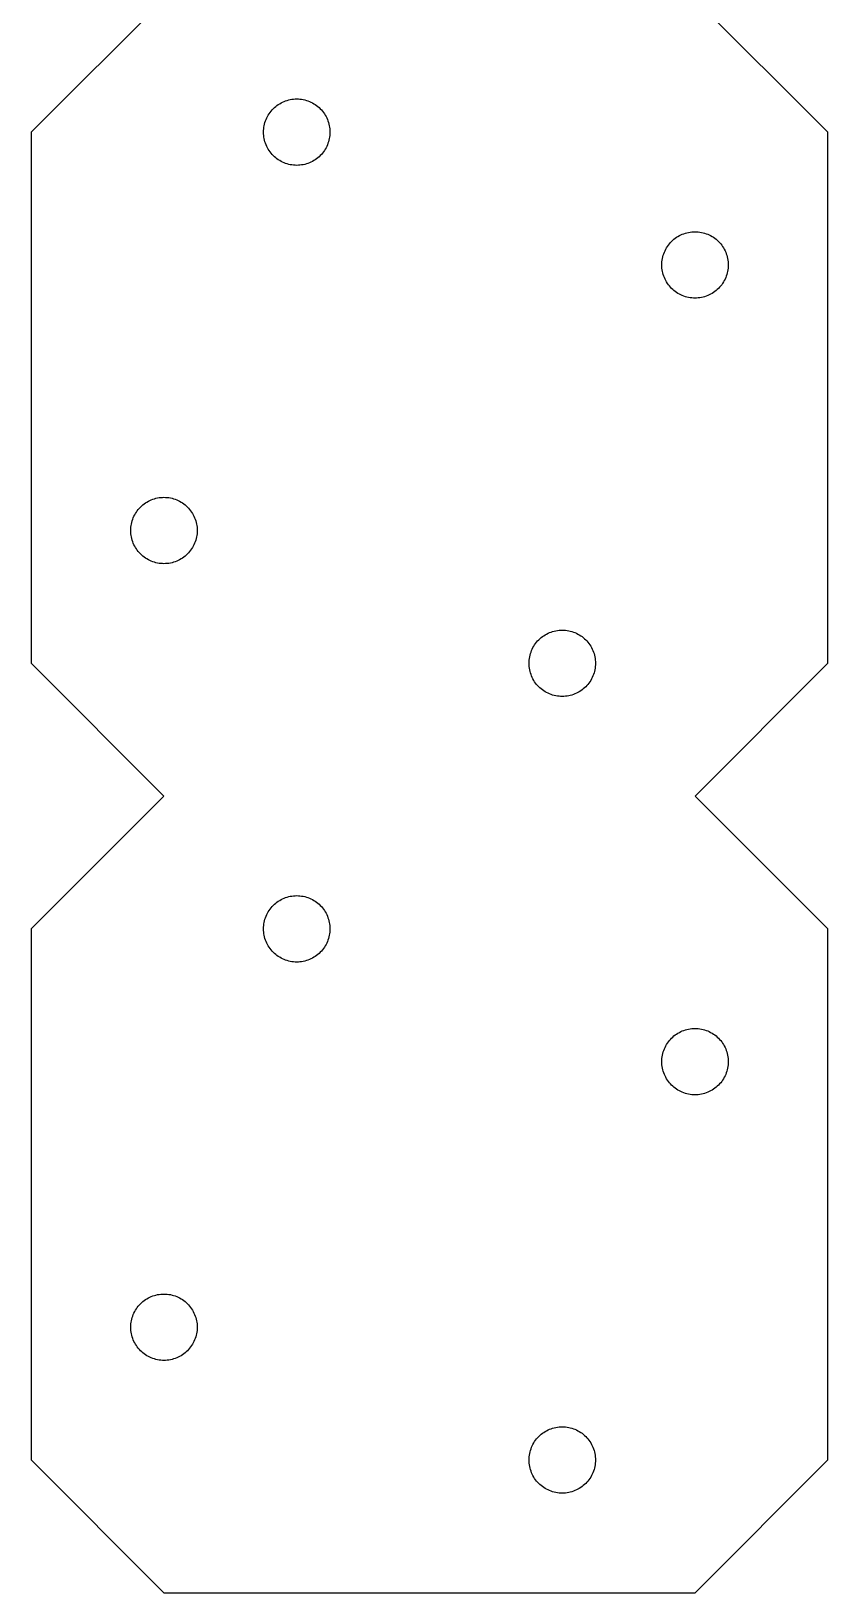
# Model space of a CAD drawing. Header units: metres. Extents: x -12 to 12, y -12 to 84.
# Drawn here: x -12 to 12, y -12 to 35.04 of the extents above; entities that cross this region are included whole.
import ezdxf

# ---------------------------------------------------------------- set-up
doc = ezdxf.new("R2010")
doc.units = ezdxf.units.M

msp = doc.modelspace()

# ---------------------------------------------------------------- linework, layer by layer
for p, q in [((-8, 36), (-12, 32)), ((12, 32), (8, 36)), ((-4.38268, 32.9239), (-4.33688, 32.9415)), ((-4.33688, 32.9415), (-4.29028, 32.9569)), ((-4.29028, 32.9569), (-4.24297, 32.97)), ((-4.24297, 32.97), (-4.19508, 32.9808)), ((-4.19508, 32.9808), (-4.14673, 32.9892)), ((-4.14673, 32.9892), (-4.09801, 32.9952)), ((-4.09801, 32.9952), (-4.04906, 32.9988)), ((-4.04906, 32.9988), (-4, 33)), ((-4, 33), (-3.95093, 32.9988)), ((-3.95093, 32.9988), (-3.90198, 32.9952)), ((-3.90198, 32.9952), (-3.85326, 32.9892)), ((-3.85326, 32.9892), (-3.8049, 32.9808)), ((-3.8049, 32.9808), (-3.75702, 32.97)), ((-3.75702, 32.97), (-3.7097, 32.9569)), ((-3.7097, 32.9569), (-3.6631, 32.9415)), ((-3.6631, 32.9415), (-3.61731, 32.9239)), ((-4.90398, 32.4276), (-4.88191, 32.4714)), ((-4.88191, 32.4714), (-4.85773, 32.5141)), ((-4.85773, 32.5141), (-4.83147, 32.5556)), ((-4.83147, 32.5556), (-4.80321, 32.5957)), ((-4.80321, 32.5957), (-4.77301, 32.6344)), ((-4.77301, 32.6344), (-4.74094, 32.6716)), ((-4.74094, 32.6716), (-4.70709, 32.7071)), ((-4.70709, 32.7071), (-4.67155, 32.741)), ((-4.67155, 32.741), (-4.63438, 32.773)), ((-4.63438, 32.773), (-4.59569, 32.8032)), ((-4.59569, 32.8032), (-4.55556, 32.8315)), ((-4.55556, 32.8315), (-4.5141, 32.8577)), ((-4.5141, 32.8577), (-4.47139, 32.8819)), ((-4.47139, 32.8819), (-4.42755, 32.904)), ((-4.42755, 32.904), (-4.38268, 32.9239)), ((-3.61731, 32.9239), (-3.57243, 32.904)), ((-3.57243, 32.904), (-3.52859, 32.8819)), ((-3.52859, 32.8819), (-3.48589, 32.8577)), ((-3.48589, 32.8577), (-3.44443, 32.8315)), ((-3.44443, 32.8315), (-3.4043, 32.8032)), ((-3.4043, 32.8032), (-3.3656, 32.773)), ((-3.3656, 32.773), (-3.32843, 32.741)), ((-3.32843, 32.741), (-3.29289, 32.7071)), ((-3.29289, 32.7071), (-3.25905, 32.6716)), ((-3.25905, 32.6716), (-3.22697, 32.6344)), ((-3.22697, 32.6344), (-3.19678, 32.5957)), ((-3.19678, 32.5957), (-3.16852, 32.5556)), ((-3.16852, 32.5556), (-3.14226, 32.5141)), ((-3.14226, 32.5141), (-3.11807, 32.4714)), ((-3.11807, 32.4714), (-3.09601, 32.4276)), ((-12, 32), (-12, 16)), ((-5, 32), (-4.99879, 32.0491)), ((-4.99879, 31.9509), (-5, 32)), ((-4.99879, 32.0491), (-4.99518, 32.098)), ((-4.99518, 32.098), (-4.98917, 32.1467)), ((-4.98917, 32.1467), (-4.98077, 32.1951)), ((-4.98077, 32.1951), (-4.97002, 32.243)), ((-4.97002, 32.243), (-4.95694, 32.2903)), ((-4.95694, 32.2903), (-4.94154, 32.3369)), ((-4.94154, 32.3369), (-4.92387, 32.3827)), ((-4.92387, 32.3827), (-4.90398, 32.4276)), ((-3.09601, 32.4276), (-3.07611, 32.3827)), ((-3.07611, 32.3827), (-3.05844, 32.3369)), ((-3.05844, 32.3369), (-3.04305, 32.2903)), ((-3.04305, 32.2903), (-3.02997, 32.243)), ((-3.02997, 32.243), (-3.01921, 32.1951)), ((-3.01921, 32.1951), (-3.01082, 32.1467)), ((-3.01082, 32.1467), (-3.00481, 32.098)), ((-3.00481, 32.098), (-3.00119, 32.0491)), ((-3.00119, 32.0491), (-3, 32)), ((-3, 32), (-3.00119, 31.9509)), ((12, 16), (12, 32)), ((-4.99518, 31.902), (-4.99879, 31.9509)), ((-4.98917, 31.8533), (-4.99518, 31.902)), ((-4.98077, 31.8049), (-4.98917, 31.8533)), ((-4.97002, 31.757), (-4.98077, 31.8049)), ((-4.95694, 31.7097), (-4.97002, 31.757)), ((-4.94154, 31.6631), (-4.95694, 31.7097)), ((-4.92387, 31.6173), (-4.94154, 31.6631)), ((-4.90398, 31.5724), (-4.92387, 31.6173)), ((-4.88191, 31.5286), (-4.90398, 31.5724)), ((-4.85773, 31.4859), (-4.88191, 31.5286)), ((-3.11807, 31.5286), (-3.14226, 31.4859)), ((-3.09601, 31.5724), (-3.11807, 31.5286)), ((-3.07611, 31.6173), (-3.09601, 31.5724)), ((-3.05844, 31.6631), (-3.07611, 31.6173)), ((-3.04305, 31.7097), (-3.05844, 31.6631)), ((-3.02997, 31.757), (-3.04305, 31.7097)), ((-3.01921, 31.8049), (-3.02997, 31.757)), ((-3.01082, 31.8533), (-3.01921, 31.8049)), ((-3.00481, 31.902), (-3.01082, 31.8533)), ((-3.00119, 31.9509), (-3.00481, 31.902)), ((-4.83147, 31.4444), (-4.85773, 31.4859)), ((-4.80321, 31.4043), (-4.83147, 31.4444)), ((-4.77301, 31.3656), (-4.80321, 31.4043)), ((-4.74094, 31.3284), (-4.77301, 31.3656)), ((-4.70709, 31.2929), (-4.74094, 31.3284)), ((-4.67155, 31.259), (-4.70709, 31.2929)), ((-4.63438, 31.227), (-4.67155, 31.259)), ((-4.59569, 31.1968), (-4.63438, 31.227)), ((-4.55556, 31.1685), (-4.59569, 31.1968)), ((-4.5141, 31.1423), (-4.55556, 31.1685)), ((-4.47139, 31.1181), (-4.5141, 31.1423)), ((-4.42755, 31.096), (-4.47139, 31.1181)), ((-4.38268, 31.0761), (-4.42755, 31.096)), ((-4.33688, 31.0585), (-4.38268, 31.0761)), ((-4.29028, 31.0431), (-4.33688, 31.0585)), ((-3.6631, 31.0585), (-3.7097, 31.0431)), ((-3.61731, 31.0761), (-3.6631, 31.0585)), ((-3.57243, 31.096), (-3.61731, 31.0761)), ((-3.52859, 31.1181), (-3.57243, 31.096)), ((-3.48589, 31.1423), (-3.52859, 31.1181)), ((-3.44443, 31.1685), (-3.48589, 31.1423)), ((-3.4043, 31.1968), (-3.44443, 31.1685)), ((-3.3656, 31.227), (-3.4043, 31.1968)), ((-3.32843, 31.259), (-3.3656, 31.227)), ((-3.29289, 31.2929), (-3.32843, 31.259)), ((-3.25905, 31.3284), (-3.29289, 31.2929)), ((-3.22697, 31.3656), (-3.25905, 31.3284)), ((-3.19678, 31.4043), (-3.22697, 31.3656)), ((-3.16852, 31.4444), (-3.19678, 31.4043)), ((-3.14226, 31.4859), (-3.16852, 31.4444)), ((-4.24297, 31.03), (-4.29028, 31.0431)), ((-4.19508, 31.0192), (-4.24297, 31.03)), ((-4.14673, 31.0108), (-4.19508, 31.0192)), ((-4.09801, 31.0048), (-4.14673, 31.0108)), ((-4.04906, 31.0012), (-4.09801, 31.0048)), ((-4, 31), (-4.04906, 31.0012)), ((-3.95093, 31.0012), (-4, 31)), ((-3.90198, 31.0048), (-3.95093, 31.0012)), ((-3.85326, 31.0108), (-3.90198, 31.0048)), ((-3.8049, 31.0192), (-3.85326, 31.0108)), ((-3.75702, 31.03), (-3.8049, 31.0192)), ((-3.7097, 31.0431), (-3.75702, 31.03)), ((7.25905, 28.6716), (7.29289, 28.7071)), ((7.29289, 28.7071), (7.32843, 28.741)), ((7.32843, 28.741), (7.3656, 28.773)), ((7.3656, 28.773), (7.4043, 28.8032)), ((7.4043, 28.8032), (7.44443, 28.8315)), ((7.44443, 28.8315), (7.48589, 28.8577)), ((7.48589, 28.8577), (7.52859, 28.8819)), ((7.52859, 28.8819), (7.57243, 28.904)), ((7.57243, 28.904), (7.61731, 28.9239)), ((7.61731, 28.9239), (7.6631, 28.9415)), ((7.6631, 28.9415), (7.7097, 28.9569)), ((7.7097, 28.9569), (7.75702, 28.97)), ((7.75702, 28.97), (7.8049, 28.9808)), ((7.8049, 28.9808), (7.85326, 28.9892)), ((7.85326, 28.9892), (7.90198, 28.9952)), ((7.90198, 28.9952), (7.95093, 28.9988)), ((7.95093, 28.9988), (8, 29)), ((8, 29), (8.04906, 28.9988)), ((8.04906, 28.9988), (8.09801, 28.9952)), ((8.09801, 28.9952), (8.14673, 28.9892)), ((8.14673, 28.9892), (8.19508, 28.9808)), ((8.19508, 28.9808), (8.24297, 28.97)), ((8.24297, 28.97), (8.29028, 28.9569)), ((8.29028, 28.9569), (8.33688, 28.9415)), ((8.33688, 28.9415), (8.38268, 28.9239)), ((8.38268, 28.9239), (8.42755, 28.904)), ((8.42755, 28.904), (8.47139, 28.8819)), ((8.47139, 28.8819), (8.5141, 28.8577)), ((8.5141, 28.8577), (8.55556, 28.8315)), ((8.55556, 28.8315), (8.59569, 28.8032)), ((8.59569, 28.8032), (8.63438, 28.773)), ((8.63438, 28.773), (8.67155, 28.741)), ((8.67155, 28.741), (8.70709, 28.7071)), ((8.70709, 28.7071), (8.74094, 28.6716)), ((7.01921, 28.1951), (7.02997, 28.243)), ((7.02997, 28.243), (7.04305, 28.2903)), ((7.04305, 28.2903), (7.05844, 28.3369)), ((7.05844, 28.3369), (7.07611, 28.3827)), ((7.07611, 28.3827), (7.09601, 28.4276)), ((7.09601, 28.4276), (7.11807, 28.4714)), ((7.11807, 28.4714), (7.14226, 28.5141)), ((7.14226, 28.5141), (7.16852, 28.5556)), ((7.16852, 28.5556), (7.19678, 28.5957)), ((7.19678, 28.5957), (7.22697, 28.6344)), ((7.22697, 28.6344), (7.25905, 28.6716)), ((8.74094, 28.6716), (8.77301, 28.6344)), ((8.77301, 28.6344), (8.80321, 28.5957)), ((8.80321, 28.5957), (8.83147, 28.5556)), ((8.83147, 28.5556), (8.85773, 28.5141)), ((8.85773, 28.5141), (8.88191, 28.4714)), ((8.88191, 28.4714), (8.90398, 28.4276)), ((8.90398, 28.4276), (8.92387, 28.3827)), ((8.92387, 28.3827), (8.94154, 28.3369)), ((8.94154, 28.3369), (8.95694, 28.2903)), ((8.95694, 28.2903), (8.97002, 28.243)), ((8.97002, 28.243), (8.98077, 28.1951)), ((7, 28), (7.00119, 28.0491)), ((7.00119, 27.9509), (7, 28)), ((7.00119, 28.0491), (7.00481, 28.098)), ((7.00481, 27.902), (7.00119, 27.9509)), ((7.00481, 28.098), (7.01082, 28.1467)), ((7.01082, 27.8533), (7.00481, 27.902)), ((7.01082, 28.1467), (7.01921, 28.1951)), ((7.01921, 27.8049), (7.01082, 27.8533)), ((7.02997, 27.757), (7.01921, 27.8049)), ((7.04305, 27.7097), (7.02997, 27.757)), ((8.97002, 27.757), (8.95694, 27.7097)), ((8.98077, 27.8049), (8.97002, 27.757)), ((8.98077, 28.1951), (8.98917, 28.1467)), ((8.98917, 27.8533), (8.98077, 27.8049)), ((8.98917, 28.1467), (8.99518, 28.098)), ((8.99518, 27.902), (8.98917, 27.8533)), ((8.99518, 28.098), (8.99879, 28.0491)), ((8.99879, 27.9509), (8.99518, 27.902)), ((8.99879, 28.0491), (9, 28)), ((9, 28), (8.99879, 27.9509)), ((7.05844, 27.6631), (7.04305, 27.7097)), ((7.07611, 27.6173), (7.05844, 27.6631)), ((7.09601, 27.5724), (7.07611, 27.6173)), ((7.11807, 27.5286), (7.09601, 27.5724)), ((7.14226, 27.4859), (7.11807, 27.5286)), ((7.16852, 27.4444), (7.14226, 27.4859)), ((7.19678, 27.4043), (7.16852, 27.4444)), ((7.22697, 27.3656), (7.19678, 27.4043)), ((7.25905, 27.3284), (7.22697, 27.3656)), ((7.29289, 27.2929), (7.25905, 27.3284)), ((7.32843, 27.259), (7.29289, 27.2929)), ((8.70709, 27.2929), (8.67155, 27.259)), ((8.74094, 27.3284), (8.70709, 27.2929)), ((8.77301, 27.3656), (8.74094, 27.3284)), ((8.80321, 27.4043), (8.77301, 27.3656)), ((8.83147, 27.4444), (8.80321, 27.4043)), ((8.85773, 27.4859), (8.83147, 27.4444)), ((8.88191, 27.5286), (8.85773, 27.4859)), ((8.90398, 27.5724), (8.88191, 27.5286)), ((8.92387, 27.6173), (8.90398, 27.5724)), ((8.94154, 27.6631), (8.92387, 27.6173)), ((8.95694, 27.7097), (8.94154, 27.6631)), ((7.3656, 27.227), (7.32843, 27.259)), ((7.4043, 27.1968), (7.3656, 27.227)), ((7.44443, 27.1685), (7.4043, 27.1968)), ((7.48589, 27.1423), (7.44443, 27.1685)), ((7.52859, 27.1181), (7.48589, 27.1423)), ((7.57243, 27.096), (7.52859, 27.1181)), ((7.61731, 27.0761), (7.57243, 27.096)), ((7.6631, 27.0585), (7.61731, 27.0761)), ((7.7097, 27.0431), (7.6631, 27.0585)), ((7.75702, 27.03), (7.7097, 27.0431)), ((7.8049, 27.0192), (7.75702, 27.03)), ((7.85326, 27.0108), (7.8049, 27.0192)), ((7.90198, 27.0048), (7.85326, 27.0108)), ((7.95093, 27.0012), (7.90198, 27.0048)), ((8, 27), (7.95093, 27.0012)), ((8.04906, 27.0012), (8, 27)), ((8.09801, 27.0048), (8.04906, 27.0012)), ((8.14673, 27.0108), (8.09801, 27.0048)), ((8.19508, 27.0192), (8.14673, 27.0108)), ((8.24297, 27.03), (8.19508, 27.0192)), ((8.29028, 27.0431), (8.24297, 27.03)), ((8.33688, 27.0585), (8.29028, 27.0431)), ((8.38268, 27.0761), (8.33688, 27.0585)), ((8.42755, 27.096), (8.38268, 27.0761)), ((8.47139, 27.1181), (8.42755, 27.096)), ((8.5141, 27.1423), (8.47139, 27.1181)), ((8.55556, 27.1685), (8.5141, 27.1423)), ((8.59569, 27.1968), (8.55556, 27.1685)), ((8.63438, 27.227), (8.59569, 27.1968)), ((8.67155, 27.259), (8.63438, 27.227)), ((-8.74094, 20.6716), (-8.70709, 20.7071)), ((-8.70709, 20.7071), (-8.67155, 20.741)), ((-8.67155, 20.741), (-8.63438, 20.773)), ((-8.63438, 20.773), (-8.59569, 20.8032)), ((-8.59569, 20.8032), (-8.55556, 20.8315)), ((-8.55556, 20.8315), (-8.5141, 20.8577)), ((-8.5141, 20.8577), (-8.47139, 20.8819)), ((-8.47139, 20.8819), (-8.42755, 20.904)), ((-8.42755, 20.904), (-8.38268, 20.9239)), ((-8.38268, 20.9239), (-8.33688, 20.9415)), ((-8.33688, 20.9415), (-8.29028, 20.9569)), ((-8.29028, 20.9569), (-8.24297, 20.97)), ((-8.24297, 20.97), (-8.19508, 20.9808)), ((-8.19508, 20.9808), (-8.14673, 20.9892)), ((-8.14673, 20.9892), (-8.09801, 20.9952)), ((-8.09801, 20.9952), (-8.04906, 20.9988)), ((-8.04906, 20.9988), (-8, 21)), ((-8, 21), (-7.95093, 20.9988)), ((-7.95093, 20.9988), (-7.90198, 20.9952)), ((-7.90198, 20.9952), (-7.85326, 20.9892)), ((-7.85326, 20.9892), (-7.8049, 20.9808)), ((-7.8049, 20.9808), (-7.75702, 20.97)), ((-7.75702, 20.97), (-7.7097, 20.9569)), ((-7.7097, 20.9569), (-7.6631, 20.9415)), ((-7.6631, 20.9415), (-7.61731, 20.9239)), ((-7.61731, 20.9239), (-7.57243, 20.904)), ((-7.57243, 20.904), (-7.52859, 20.8819)), ((-7.52859, 20.8819), (-7.48589, 20.8577)), ((-7.48589, 20.8577), (-7.44443, 20.8315)), ((-7.44443, 20.8315), (-7.4043, 20.8032)), ((-7.4043, 20.8032), (-7.3656, 20.773)), ((-7.3656, 20.773), (-7.32843, 20.741)), ((-7.32843, 20.741), (-7.29289, 20.7071)), ((-7.29289, 20.7071), (-7.25905, 20.6716)), ((-8.98077, 20.1951), (-8.97002, 20.243)), ((-8.97002, 20.243), (-8.95694, 20.2903)), ((-8.95694, 20.2903), (-8.94154, 20.3369)), ((-8.94154, 20.3369), (-8.92387, 20.3827)), ((-8.92387, 20.3827), (-8.90398, 20.4276)), ((-8.90398, 20.4276), (-8.88191, 20.4714)), ((-8.88191, 20.4714), (-8.85773, 20.5141)), ((-8.85773, 20.5141), (-8.83147, 20.5556)), ((-8.83147, 20.5556), (-8.80321, 20.5957)), ((-8.80321, 20.5957), (-8.77301, 20.6344)), ((-8.77301, 20.6344), (-8.74094, 20.6716)), ((-7.25905, 20.6716), (-7.22697, 20.6344)), ((-7.22697, 20.6344), (-7.19678, 20.5957)), ((-7.19678, 20.5957), (-7.16852, 20.5556)), ((-7.16852, 20.5556), (-7.14226, 20.5141)), ((-7.14226, 20.5141), (-7.11807, 20.4714)), ((-7.11807, 20.4714), (-7.09601, 20.4276)), ((-7.09601, 20.4276), (-7.07611, 20.3827)), ((-7.07611, 20.3827), (-7.05844, 20.3369)), ((-7.05844, 20.3369), (-7.04305, 20.2903)), ((-7.04305, 20.2903), (-7.02997, 20.243)), ((-7.02997, 20.243), (-7.01921, 20.1951)), ((-9, 20), (-8.99879, 20.0491)), ((-8.99879, 19.9509), (-9, 20)), ((-8.99879, 20.0491), (-8.99518, 20.098)), ((-8.99518, 19.902), (-8.99879, 19.9509)), ((-8.99518, 20.098), (-8.98917, 20.1467)), ((-8.98917, 19.8533), (-8.99518, 19.902)), ((-8.98917, 20.1467), (-8.98077, 20.1951)), ((-8.98077, 19.8049), (-8.98917, 19.8533)), ((-8.97002, 19.757), (-8.98077, 19.8049)), ((-8.95694, 19.7097), (-8.97002, 19.757)), ((-7.02997, 19.757), (-7.04305, 19.7097)), ((-7.01921, 19.8049), (-7.02997, 19.757)), ((-7.01921, 20.1951), (-7.01082, 20.1467)), ((-7.01082, 19.8533), (-7.01921, 19.8049)), ((-7.01082, 20.1467), (-7.00481, 20.098)), ((-7.00481, 19.902), (-7.01082, 19.8533)), ((-7.00481, 20.098), (-7.00119, 20.0491)), ((-7.00119, 19.9509), (-7.00481, 19.902)), ((-7.00119, 20.0491), (-7, 20)), ((-7, 20), (-7.00119, 19.9509)), ((-8.94154, 19.6631), (-8.95694, 19.7097)), ((-8.92387, 19.6173), (-8.94154, 19.6631)), ((-8.90398, 19.5724), (-8.92387, 19.6173)), ((-8.88191, 19.5286), (-8.90398, 19.5724)), ((-8.85773, 19.4859), (-8.88191, 19.5286)), ((-8.83147, 19.4444), (-8.85773, 19.4859)), ((-8.80321, 19.4043), (-8.83147, 19.4444)), ((-8.77301, 19.3656), (-8.80321, 19.4043)), ((-8.74094, 19.3284), (-8.77301, 19.3656)), ((-8.70709, 19.2929), (-8.74094, 19.3284)), ((-8.67155, 19.259), (-8.70709, 19.2929)), ((-7.29289, 19.2929), (-7.32843, 19.259)), ((-7.25905, 19.3284), (-7.29289, 19.2929)), ((-7.22697, 19.3656), (-7.25905, 19.3284)), ((-7.19678, 19.4043), (-7.22697, 19.3656)), ((-7.16852, 19.4444), (-7.19678, 19.4043)), ((-7.14226, 19.4859), (-7.16852, 19.4444)), ((-7.11807, 19.5286), (-7.14226, 19.4859)), ((-7.09601, 19.5724), (-7.11807, 19.5286)), ((-7.07611, 19.6173), (-7.09601, 19.5724)), ((-7.05844, 19.6631), (-7.07611, 19.6173)), ((-7.04305, 19.7097), (-7.05844, 19.6631)), ((-8.63438, 19.227), (-8.67155, 19.259)), ((-8.59569, 19.1968), (-8.63438, 19.227)), ((-8.55556, 19.1685), (-8.59569, 19.1968)), ((-8.5141, 19.1423), (-8.55556, 19.1685)), ((-8.47139, 19.1181), (-8.5141, 19.1423)), ((-8.42755, 19.096), (-8.47139, 19.1181)), ((-8.38268, 19.0761), (-8.42755, 19.096)), ((-8.33688, 19.0585), (-8.38268, 19.0761)), ((-8.29028, 19.0431), (-8.33688, 19.0585)), ((-8.24297, 19.03), (-8.29028, 19.0431)), ((-8.19508, 19.0192), (-8.24297, 19.03)), ((-8.14673, 19.0108), (-8.19508, 19.0192)), ((-8.09801, 19.0048), (-8.14673, 19.0108)), ((-8.04906, 19.0012), (-8.09801, 19.0048)), ((-8, 19), (-8.04906, 19.0012)), ((-7.95093, 19.0012), (-8, 19)), ((-7.90198, 19.0048), (-7.95093, 19.0012)), ((-7.85326, 19.0108), (-7.90198, 19.0048)), ((-7.8049, 19.0192), (-7.85326, 19.0108)), ((-7.75702, 19.03), (-7.8049, 19.0192)), ((-7.7097, 19.0431), (-7.75702, 19.03)), ((-7.6631, 19.0585), (-7.7097, 19.0431)), ((-7.61731, 19.0761), (-7.6631, 19.0585)), ((-7.57243, 19.096), (-7.61731, 19.0761)), ((-7.52859, 19.1181), (-7.57243, 19.096)), ((-7.48589, 19.1423), (-7.52859, 19.1181)), ((-7.44443, 19.1685), (-7.48589, 19.1423)), ((-7.4043, 19.1968), (-7.44443, 19.1685)), ((-7.3656, 19.227), (-7.4043, 19.1968)), ((-7.32843, 19.259), (-7.3656, 19.227)), ((3.61731, 16.9239), (3.6631, 16.9415)), ((3.6631, 16.9415), (3.7097, 16.9569)), ((3.7097, 16.9569), (3.75702, 16.97)), ((3.75702, 16.97), (3.8049, 16.9808)), ((3.8049, 16.9808), (3.85326, 16.9892)), ((3.85326, 16.9892), (3.90198, 16.9952)), ((3.90198, 16.9952), (3.95093, 16.9988)), ((3.95093, 16.9988), (4, 17)), ((4, 17), (4.04906, 16.9988)), ((4.04906, 16.9988), (4.09801, 16.9952)), ((4.09801, 16.9952), (4.14673, 16.9892)), ((4.14673, 16.9892), (4.19508, 16.9808)), ((4.19508, 16.9808), (4.24297, 16.97)), ((4.24297, 16.97), (4.29028, 16.9569)), ((4.29028, 16.9569), (4.33688, 16.9415)), ((4.33688, 16.9415), (4.38268, 16.9239)), ((3.09601, 16.4276), (3.11807, 16.4714)), ((3.11807, 16.4714), (3.14226, 16.5141)), ((3.14226, 16.5141), (3.16852, 16.5556)), ((3.16852, 16.5556), (3.19678, 16.5957)), ((3.19678, 16.5957), (3.22697, 16.6344)), ((3.22697, 16.6344), (3.25905, 16.6716)), ((3.25905, 16.6716), (3.29289, 16.7071)), ((3.29289, 16.7071), (3.32843, 16.741)), ((3.32843, 16.741), (3.3656, 16.773)), ((3.3656, 16.773), (3.4043, 16.8032)), ((3.4043, 16.8032), (3.44443, 16.8315)), ((3.44443, 16.8315), (3.48589, 16.8577)), ((3.48589, 16.8577), (3.52859, 16.8819)), ((3.52859, 16.8819), (3.57243, 16.904)), ((3.57243, 16.904), (3.61731, 16.9239)), ((4.38268, 16.9239), (4.42755, 16.904)), ((4.42755, 16.904), (4.47139, 16.8819)), ((4.47139, 16.8819), (4.5141, 16.8577)), ((4.5141, 16.8577), (4.55556, 16.8315)), ((4.55556, 16.8315), (4.59569, 16.8032)), ((4.59569, 16.8032), (4.63438, 16.773)), ((4.63438, 16.773), (4.67155, 16.741)), ((4.67155, 16.741), (4.70709, 16.7071)), ((4.70709, 16.7071), (4.74094, 16.6716)), ((4.74094, 16.6716), (4.77301, 16.6344)), ((4.77301, 16.6344), (4.80321, 16.5957)), ((4.80321, 16.5957), (4.83147, 16.5556)), ((4.83147, 16.5556), (4.85773, 16.5141)), ((4.85773, 16.5141), (4.88191, 16.4714)), ((4.88191, 16.4714), (4.90398, 16.4276)), ((-12, 16), (-8, 12)), ((3, 16), (3.00119, 16.0491)), ((3.00119, 15.9509), (3, 16)), ((3.00119, 16.0491), (3.00481, 16.098)), ((3.00481, 16.098), (3.01082, 16.1467)), ((3.01082, 16.1467), (3.01921, 16.1951)), ((3.01921, 16.1951), (3.02997, 16.243)), ((3.02997, 16.243), (3.04305, 16.2903)), ((3.04305, 16.2903), (3.05844, 16.3369)), ((3.05844, 16.3369), (3.07611, 16.3827)), ((3.07611, 16.3827), (3.09601, 16.4276)), ((4.90398, 16.4276), (4.92387, 16.3827)), ((4.92387, 16.3827), (4.94154, 16.3369)), ((4.94154, 16.3369), (4.95694, 16.2903)), ((4.95694, 16.2903), (4.97002, 16.243)), ((4.97002, 16.243), (4.98077, 16.1951)), ((4.98077, 16.1951), (4.98917, 16.1467)), ((4.98917, 16.1467), (4.99518, 16.098)), ((4.99518, 16.098), (4.99879, 16.0491)), ((4.99879, 16.0491), (5, 16)), ((5, 16), (4.99879, 15.9509)), ((8, 12), (12, 16)), ((3.00481, 15.902), (3.00119, 15.9509)), ((3.01082, 15.8533), (3.00481, 15.902)), ((3.01921, 15.8049), (3.01082, 15.8533)), ((3.02997, 15.757), (3.01921, 15.8049)), ((3.04305, 15.7097), (3.02997, 15.757)), ((3.05844, 15.6631), (3.04305, 15.7097)), ((3.07611, 15.6173), (3.05844, 15.6631)), ((3.09601, 15.5724), (3.07611, 15.6173)), ((3.11807, 15.5286), (3.09601, 15.5724)), ((3.14226, 15.4859), (3.11807, 15.5286)), ((4.88191, 15.5286), (4.85773, 15.4859)), ((4.90398, 15.5724), (4.88191, 15.5286)), ((4.92387, 15.6173), (4.90398, 15.5724)), ((4.94154, 15.6631), (4.92387, 15.6173)), ((4.95694, 15.7097), (4.94154, 15.6631)), ((4.97002, 15.757), (4.95694, 15.7097)), ((4.98077, 15.8049), (4.97002, 15.757)), ((4.98917, 15.8533), (4.98077, 15.8049)), ((4.99518, 15.902), (4.98917, 15.8533)), ((4.99879, 15.9509), (4.99518, 15.902)), ((3.16852, 15.4444), (3.14226, 15.4859)), ((3.19678, 15.4043), (3.16852, 15.4444)), ((3.22697, 15.3656), (3.19678, 15.4043)), ((3.25905, 15.3284), (3.22697, 15.3656)), ((3.29289, 15.2929), (3.25905, 15.3284)), ((3.32843, 15.259), (3.29289, 15.2929)), ((3.3656, 15.227), (3.32843, 15.259)), ((3.4043, 15.1968), (3.3656, 15.227)), ((3.44443, 15.1685), (3.4043, 15.1968)), ((3.48589, 15.1423), (3.44443, 15.1685)), ((3.52859, 15.1181), (3.48589, 15.1423)), ((3.57243, 15.096), (3.52859, 15.1181)), ((3.61731, 15.0761), (3.57243, 15.096)), ((3.6631, 15.0585), (3.61731, 15.0761)), ((3.7097, 15.0431), (3.6631, 15.0585)), ((4.33688, 15.0585), (4.29028, 15.0431)), ((4.38268, 15.0761), (4.33688, 15.0585)), ((4.42755, 15.096), (4.38268, 15.0761)), ((4.47139, 15.1181), (4.42755, 15.096)), ((4.5141, 15.1423), (4.47139, 15.1181)), ((4.55556, 15.1685), (4.5141, 15.1423)), ((4.59569, 15.1968), (4.55556, 15.1685)), ((4.63438, 15.227), (4.59569, 15.1968)), ((4.67155, 15.259), (4.63438, 15.227)), ((4.70709, 15.2929), (4.67155, 15.259)), ((4.74094, 15.3284), (4.70709, 15.2929)), ((4.77301, 15.3656), (4.74094, 15.3284)), ((4.80321, 15.4043), (4.77301, 15.3656)), ((4.83147, 15.4444), (4.80321, 15.4043)), ((4.85773, 15.4859), (4.83147, 15.4444)), ((3.75702, 15.03), (3.7097, 15.0431)), ((3.8049, 15.0192), (3.75702, 15.03)), ((3.85326, 15.0108), (3.8049, 15.0192)), ((3.90198, 15.0048), (3.85326, 15.0108)), ((3.95093, 15.0012), (3.90198, 15.0048)), ((4, 15), (3.95093, 15.0012)), ((4.04906, 15.0012), (4, 15)), ((4.09801, 15.0048), (4.04906, 15.0012)), ((4.14673, 15.0108), (4.09801, 15.0048)), ((4.19508, 15.0192), (4.14673, 15.0108)), ((4.24297, 15.03), (4.19508, 15.0192)), ((4.29028, 15.0431), (4.24297, 15.03)), ((-8, 12), (-12, 8)), ((12, 8), (8, 12)), ((-4.38268, 8.92387), (-4.33688, 8.94154)), ((-4.33688, 8.94154), (-4.29028, 8.95694)), ((-4.29028, 8.95694), (-4.24297, 8.97002)), ((-4.24297, 8.97002), (-4.19508, 8.98077)), ((-4.19508, 8.98077), (-4.14673, 8.98917)), ((-4.14673, 8.98917), (-4.09801, 8.99518)), ((-4.09801, 8.99518), (-4.04906, 8.99879)), ((-4.04906, 8.99879), (-4, 9)), ((-4, 9), (-3.95093, 8.99879)), ((-3.95093, 8.99879), (-3.90198, 8.99518)), ((-3.90198, 8.99518), (-3.85326, 8.98917)), ((-3.85326, 8.98917), (-3.8049, 8.98077)), ((-3.8049, 8.98077), (-3.75702, 8.97002)), ((-3.75702, 8.97002), (-3.7097, 8.95694)), ((-3.7097, 8.95694), (-3.6631, 8.94154)), ((-3.6631, 8.94154), (-3.61731, 8.92387)), ((-4.90398, 8.42755), (-4.88191, 8.47139)), ((-4.88191, 8.47139), (-4.85773, 8.5141)), ((-4.85773, 8.5141), (-4.83147, 8.55556)), ((-4.83147, 8.55556), (-4.80321, 8.59569)), ((-4.80321, 8.59569), (-4.77301, 8.63438)), ((-4.77301, 8.63438), (-4.74094, 8.67155)), ((-4.74094, 8.67155), (-4.70709, 8.70709)), ((-4.70709, 8.70709), (-4.67155, 8.74094)), ((-4.67155, 8.74094), (-4.63438, 8.77301)), ((-4.63438, 8.77301), (-4.59569, 8.80321)), ((-4.59569, 8.80321), (-4.55556, 8.83147)), ((-4.55556, 8.83147), (-4.5141, 8.85773)), ((-4.5141, 8.85773), (-4.47139, 8.88191)), ((-4.47139, 8.88191), (-4.42755, 8.90398)), ((-4.42755, 8.90398), (-4.38268, 8.92387)), ((-3.61731, 8.92387), (-3.57243, 8.90398)), ((-3.57243, 8.90398), (-3.52859, 8.88191)), ((-3.52859, 8.88191), (-3.48589, 8.85773)), ((-3.48589, 8.85773), (-3.44443, 8.83147)), ((-3.44443, 8.83147), (-3.4043, 8.80321)), ((-3.4043, 8.80321), (-3.3656, 8.77301)), ((-3.3656, 8.77301), (-3.32843, 8.74094)), ((-3.32843, 8.74094), (-3.29289, 8.70709)), ((-3.29289, 8.70709), (-3.25905, 8.67155)), ((-3.25905, 8.67155), (-3.22697, 8.63438)), ((-3.22697, 8.63438), (-3.19678, 8.59569)), ((-3.19678, 8.59569), (-3.16852, 8.55556)), ((-3.16852, 8.55556), (-3.14226, 8.5141)), ((-3.14226, 8.5141), (-3.11807, 8.47139)), ((-3.11807, 8.47139), (-3.09601, 8.42755)), ((-12, 8), (-12, -8)), ((-5, 8), (-4.99879, 8.04906)), ((-4.99879, 7.95093), (-5, 8)), ((-4.99879, 8.04906), (-4.99518, 8.09801)), ((-4.99518, 8.09801), (-4.98917, 8.14673)), ((-4.98917, 8.14673), (-4.98077, 8.19508)), ((-4.98077, 8.19508), (-4.97002, 8.24297)), ((-4.97002, 8.24297), (-4.95694, 8.29028)), ((-4.95694, 8.29028), (-4.94154, 8.33688)), ((-4.94154, 8.33688), (-4.92387, 8.38268)), ((-4.92387, 8.38268), (-4.90398, 8.42755)), ((-3.09601, 8.42755), (-3.07611, 8.38268)), ((-3.07611, 8.38268), (-3.05844, 8.33688)), ((-3.05844, 8.33688), (-3.04305, 8.29028)), ((-3.04305, 8.29028), (-3.02997, 8.24297)), ((-3.02997, 8.24297), (-3.01921, 8.19508)), ((-3.01921, 8.19508), (-3.01082, 8.14673)), ((-3.01082, 8.14673), (-3.00481, 8.09801)), ((-3.00481, 8.09801), (-3.00119, 8.04906)), ((-3.00119, 8.04906), (-3, 8)), ((-3, 8), (-3.00119, 7.95093)), ((12, -8), (12, 8)), ((-4.99518, 7.90198), (-4.99879, 7.95093)), ((-4.98917, 7.85326), (-4.99518, 7.90198)), ((-4.98077, 7.8049), (-4.98917, 7.85326)), ((-4.97002, 7.75702), (-4.98077, 7.8049)), ((-4.95694, 7.7097), (-4.97002, 7.75702)), ((-4.94154, 7.6631), (-4.95694, 7.7097)), ((-4.92387, 7.61731), (-4.94154, 7.6631)), ((-4.90398, 7.57243), (-4.92387, 7.61731)), ((-4.88191, 7.52859), (-4.90398, 7.57243)), ((-4.85773, 7.48589), (-4.88191, 7.52859)), ((-3.11807, 7.52859), (-3.14226, 7.48589)), ((-3.09601, 7.57243), (-3.11807, 7.52859)), ((-3.07611, 7.61731), (-3.09601, 7.57243)), ((-3.05844, 7.6631), (-3.07611, 7.61731)), ((-3.04305, 7.7097), (-3.05844, 7.6631)), ((-3.02997, 7.75702), (-3.04305, 7.7097)), ((-3.01921, 7.8049), (-3.02997, 7.75702)), ((-3.01082, 7.85326), (-3.01921, 7.8049)), ((-3.00481, 7.90198), (-3.01082, 7.85326)), ((-3.00119, 7.95093), (-3.00481, 7.90198)), ((-4.83147, 7.44443), (-4.85773, 7.48589)), ((-4.80321, 7.4043), (-4.83147, 7.44443)), ((-4.77301, 7.3656), (-4.80321, 7.4043)), ((-4.74094, 7.32843), (-4.77301, 7.3656)), ((-4.70709, 7.29289), (-4.74094, 7.32843)), ((-4.67155, 7.25905), (-4.70709, 7.29289)), ((-4.63438, 7.22697), (-4.67155, 7.25905)), ((-4.59569, 7.19678), (-4.63438, 7.22697)), ((-4.55556, 7.16852), (-4.59569, 7.19678)), ((-4.5141, 7.14226), (-4.55556, 7.16852)), ((-4.47139, 7.11807), (-4.5141, 7.14226)), ((-4.42755, 7.09601), (-4.47139, 7.11807)), ((-4.38268, 7.07611), (-4.42755, 7.09601)), ((-4.33688, 7.05844), (-4.38268, 7.07611)), ((-4.29028, 7.04305), (-4.33688, 7.05844)), ((-3.6631, 7.05844), (-3.7097, 7.04305)), ((-3.61731, 7.07611), (-3.6631, 7.05844)), ((-3.57243, 7.09601), (-3.61731, 7.07611)), ((-3.52859, 7.11807), (-3.57243, 7.09601)), ((-3.48589, 7.14226), (-3.52859, 7.11807)), ((-3.44443, 7.16852), (-3.48589, 7.14226)), ((-3.4043, 7.19678), (-3.44443, 7.16852)), ((-3.3656, 7.22697), (-3.4043, 7.19678)), ((-3.32843, 7.25905), (-3.3656, 7.22697)), ((-3.29289, 7.29289), (-3.32843, 7.25905)), ((-3.25905, 7.32843), (-3.29289, 7.29289)), ((-3.22697, 7.3656), (-3.25905, 7.32843)), ((-3.19678, 7.4043), (-3.22697, 7.3656)), ((-3.16852, 7.44443), (-3.19678, 7.4043)), ((-3.14226, 7.48589), (-3.16852, 7.44443)), ((-4.24297, 7.02997), (-4.29028, 7.04305)), ((-4.19508, 7.01921), (-4.24297, 7.02997)), ((-4.14673, 7.01082), (-4.19508, 7.01921)), ((-4.09801, 7.00481), (-4.14673, 7.01082)), ((-4.04906, 7.00119), (-4.09801, 7.00481)), ((-4, 7), (-4.04906, 7.00119)), ((-3.95093, 7.00119), (-4, 7)), ((-3.90198, 7.00481), (-3.95093, 7.00119)), ((-3.85326, 7.01082), (-3.90198, 7.00481)), ((-3.8049, 7.01921), (-3.85326, 7.01082)), ((-3.75702, 7.02997), (-3.8049, 7.01921)), ((-3.7097, 7.04305), (-3.75702, 7.02997)), ((7.25905, 4.67155), (7.29289, 4.70709)), ((7.29289, 4.70709), (7.32843, 4.74094)), ((7.32843, 4.74094), (7.3656, 4.77301)), ((7.3656, 4.77301), (7.4043, 4.80321)), ((7.4043, 4.80321), (7.44443, 4.83147)), ((7.44443, 4.83147), (7.48589, 4.85773)), ((7.48589, 4.85773), (7.52859, 4.88191)), ((7.52859, 4.88191), (7.57243, 4.90398)), ((7.57243, 4.90398), (7.61731, 4.92387)), ((7.61731, 4.92387), (7.6631, 4.94154)), ((7.6631, 4.94154), (7.7097, 4.95694)), ((7.7097, 4.95694), (7.75702, 4.97002)), ((7.75702, 4.97002), (7.8049, 4.98077)), ((7.8049, 4.98077), (7.85326, 4.98917)), ((7.85326, 4.98917), (7.90198, 4.99518)), ((7.90198, 4.99518), (7.95093, 4.99879)), ((7.95093, 4.99879), (8, 5)), ((8, 5), (8.04906, 4.99879)), ((8.04906, 4.99879), (8.09801, 4.99518)), ((8.09801, 4.99518), (8.14673, 4.98917)), ((8.14673, 4.98917), (8.19508, 4.98077)), ((8.19508, 4.98077), (8.24297, 4.97002)), ((8.24297, 4.97002), (8.29028, 4.95694)), ((8.29028, 4.95694), (8.33688, 4.94154)), ((8.33688, 4.94154), (8.38268, 4.92387)), ((8.38268, 4.92387), (8.42755, 4.90398)), ((8.42755, 4.90398), (8.47139, 4.88191)), ((8.47139, 4.88191), (8.5141, 4.85773)), ((8.5141, 4.85773), (8.55556, 4.83147)), ((8.55556, 4.83147), (8.59569, 4.80321)), ((8.59569, 4.80321), (8.63438, 4.77301)), ((8.63438, 4.77301), (8.67155, 4.74094)), ((8.67155, 4.74094), (8.70709, 4.70709)), ((8.70709, 4.70709), (8.74094, 4.67155)), ((7.01921, 4.19508), (7.02997, 4.24297)), ((7.02997, 4.24297), (7.04305, 4.29028)), ((7.04305, 4.29028), (7.05844, 4.33688)), ((7.05844, 4.33688), (7.07611, 4.38268)), ((7.07611, 4.38268), (7.09601, 4.42755)), ((7.09601, 4.42755), (7.11807, 4.47139)), ((7.11807, 4.47139), (7.14226, 4.5141)), ((7.14226, 4.5141), (7.16852, 4.55556)), ((7.16852, 4.55556), (7.19678, 4.59569)), ((7.19678, 4.59569), (7.22697, 4.63438)), ((7.22697, 4.63438), (7.25905, 4.67155)), ((8.74094, 4.67155), (8.77301, 4.63438)), ((8.77301, 4.63438), (8.80321, 4.59569)), ((8.80321, 4.59569), (8.83147, 4.55556)), ((8.83147, 4.55556), (8.85773, 4.5141)), ((8.85773, 4.5141), (8.88191, 4.47139)), ((8.88191, 4.47139), (8.90398, 4.42755)), ((8.90398, 4.42755), (8.92387, 4.38268)), ((8.92387, 4.38268), (8.94154, 4.33688)), ((8.94154, 4.33688), (8.95694, 4.29028)), ((8.95694, 4.29028), (8.97002, 4.24297)), ((8.97002, 4.24297), (8.98077, 4.19508)), ((7, 4), (7.00119, 4.04906)), ((7.00119, 3.95093), (7, 4)), ((7.00119, 4.04906), (7.00481, 4.09801)), ((7.00481, 3.90198), (7.00119, 3.95093)), ((7.00481, 4.09801), (7.01082, 4.14673)), ((7.01082, 3.85326), (7.00481, 3.90198)), ((7.01082, 4.14673), (7.01921, 4.19508)), ((7.01921, 3.8049), (7.01082, 3.85326)), ((7.02997, 3.75702), (7.01921, 3.8049)), ((8.98077, 3.8049), (8.97002, 3.75702)), ((8.98077, 4.19508), (8.98917, 4.14673)), ((8.98917, 3.85326), (8.98077, 3.8049)), ((8.98917, 4.14673), (8.99518, 4.09801)), ((8.99518, 3.90198), (8.98917, 3.85326)), ((8.99518, 4.09801), (8.99879, 4.04906)), ((8.99879, 3.95093), (8.99518, 3.90198)), ((8.99879, 4.04906), (9, 4)), ((9, 4), (8.99879, 3.95093)), ((7.04305, 3.7097), (7.02997, 3.75702)), ((7.05844, 3.6631), (7.04305, 3.7097)), ((7.07611, 3.61731), (7.05844, 3.6631)), ((7.09601, 3.57243), (7.07611, 3.61731)), ((7.11807, 3.52859), (7.09601, 3.57243)), ((7.14226, 3.48589), (7.11807, 3.52859)), ((7.16852, 3.44443), (7.14226, 3.48589)), ((7.19678, 3.4043), (7.16852, 3.44443)), ((7.22697, 3.3656), (7.19678, 3.4043)), ((7.25905, 3.32843), (7.22697, 3.3656)), ((7.29289, 3.29289), (7.25905, 3.32843)), ((7.32843, 3.25905), (7.29289, 3.29289)), ((8.70709, 3.29289), (8.67155, 3.25905)), ((8.74094, 3.32843), (8.70709, 3.29289)), ((8.77301, 3.3656), (8.74094, 3.32843)), ((8.80321, 3.4043), (8.77301, 3.3656)), ((8.83147, 3.44443), (8.80321, 3.4043)), ((8.85773, 3.48589), (8.83147, 3.44443)), ((8.88191, 3.52859), (8.85773, 3.48589)), ((8.90398, 3.57243), (8.88191, 3.52859)), ((8.92387, 3.61731), (8.90398, 3.57243)), ((8.94154, 3.6631), (8.92387, 3.61731)), ((8.95694, 3.7097), (8.94154, 3.6631)), ((8.97002, 3.75702), (8.95694, 3.7097)), ((7.3656, 3.22697), (7.32843, 3.25905)), ((7.4043, 3.19678), (7.3656, 3.22697)), ((7.44443, 3.16852), (7.4043, 3.19678)), ((7.48589, 3.14226), (7.44443, 3.16852)), ((7.52859, 3.11807), (7.48589, 3.14226)), ((7.57243, 3.09601), (7.52859, 3.11807)), ((7.61731, 3.07611), (7.57243, 3.09601)), ((7.6631, 3.05844), (7.61731, 3.07611)), ((7.7097, 3.04305), (7.6631, 3.05844)), ((7.75702, 3.02997), (7.7097, 3.04305)), ((7.8049, 3.01921), (7.75702, 3.02997)), ((7.85326, 3.01082), (7.8049, 3.01921)), ((7.90198, 3.00481), (7.85326, 3.01082)), ((7.95093, 3.00119), (7.90198, 3.00481)), ((8, 3), (7.95093, 3.00119)), ((8.04906, 3.00119), (8, 3)), ((8.09801, 3.00481), (8.04906, 3.00119)), ((8.14673, 3.01082), (8.09801, 3.00481)), ((8.19508, 3.01921), (8.14673, 3.01082)), ((8.24297, 3.02997), (8.19508, 3.01921)), ((8.29028, 3.04305), (8.24297, 3.02997)), ((8.33688, 3.05844), (8.29028, 3.04305)), ((8.38268, 3.07611), (8.33688, 3.05844)), ((8.42755, 3.09601), (8.38268, 3.07611)), ((8.47139, 3.11807), (8.42755, 3.09601)), ((8.5141, 3.14226), (8.47139, 3.11807)), ((8.55556, 3.16852), (8.5141, 3.14226)), ((8.59569, 3.19678), (8.55556, 3.16852)), ((8.63438, 3.22697), (8.59569, 3.19678)), ((8.67155, 3.25905), (8.63438, 3.22697)), ((-8.70709, -3.29289), (-8.67155, -3.25905)), ((-8.67155, -3.25905), (-8.63438, -3.22697)), ((-8.63438, -3.22697), (-8.59569, -3.19678)), ((-8.59569, -3.19678), (-8.55556, -3.16852)), ((-8.55556, -3.16852), (-8.5141, -3.14226)), ((-8.5141, -3.14226), (-8.47139, -3.11807)), ((-8.47139, -3.11807), (-8.42755, -3.09601)), ((-8.42755, -3.09601), (-8.38268, -3.07611)), ((-8.38268, -3.07611), (-8.33688, -3.05844)), ((-8.33688, -3.05844), (-8.29028, -3.04305)), ((-8.29028, -3.04305), (-8.24297, -3.02997)), ((-8.24297, -3.02997), (-8.19508, -3.01921)), ((-8.19508, -3.01921), (-8.14673, -3.01082)), ((-8.14673, -3.01082), (-8.09801, -3.00481)), ((-8.09801, -3.00481), (-8.04906, -3.00119)), ((-8.04906, -3.00119), (-8, -3)), ((-8, -3), (-7.95093, -3.00119)), ((-7.95093, -3.00119), (-7.90198, -3.00481)), ((-7.90198, -3.00481), (-7.85326, -3.01082)), ((-7.85326, -3.01082), (-7.8049, -3.01921)), ((-7.8049, -3.01921), (-7.75702, -3.02997)), ((-7.75702, -3.02997), (-7.7097, -3.04305)), ((-7.7097, -3.04305), (-7.6631, -3.05844)), ((-7.6631, -3.05844), (-7.61731, -3.07611)), ((-7.61731, -3.07611), (-7.57243, -3.09601)), ((-7.57243, -3.09601), (-7.52859, -3.11807)), ((-7.52859, -3.11807), (-7.48589, -3.14226)), ((-7.48589, -3.14226), (-7.44443, -3.16852)), ((-7.44443, -3.16852), (-7.4043, -3.19678)), ((-7.4043, -3.19678), (-7.3656, -3.22697)), ((-7.3656, -3.22697), (-7.32843, -3.25905)), ((-7.32843, -3.25905), (-7.29289, -3.29289)), ((-8.98077, -3.8049), (-8.97002, -3.75702)), ((-8.97002, -3.75702), (-8.95694, -3.7097)), ((-8.95694, -3.7097), (-8.94154, -3.6631)), ((-8.94154, -3.6631), (-8.92387, -3.61731)), ((-8.92387, -3.61731), (-8.90398, -3.57243)), ((-8.90398, -3.57243), (-8.88191, -3.52859)), ((-8.88191, -3.52859), (-8.85773, -3.48589)), ((-8.85773, -3.48589), (-8.83147, -3.44443)), ((-8.83147, -3.44443), (-8.80321, -3.4043)), ((-8.80321, -3.4043), (-8.77301, -3.3656)), ((-8.77301, -3.3656), (-8.74094, -3.32843)), ((-8.74094, -3.32843), (-8.70709, -3.29289)), ((-7.29289, -3.29289), (-7.25905, -3.32843)), ((-7.25905, -3.32843), (-7.22697, -3.3656)), ((-7.22697, -3.3656), (-7.19678, -3.4043)), ((-7.19678, -3.4043), (-7.16852, -3.44443)), ((-7.16852, -3.44443), (-7.14226, -3.48589)), ((-7.14226, -3.48589), (-7.11807, -3.52859)), ((-7.11807, -3.52859), (-7.09601, -3.57243)), ((-7.09601, -3.57243), (-7.07611, -3.61731)), ((-7.07611, -3.61731), (-7.05844, -3.6631)), ((-7.05844, -3.6631), (-7.04305, -3.7097)), ((-7.04305, -3.7097), (-7.02997, -3.75702)), ((-7.02997, -3.75702), (-7.01921, -3.8049)), ((-9, -4), (-8.99879, -3.95093)), ((-8.99879, -4.04906), (-9, -4)), ((-8.99879, -3.95093), (-8.99518, -3.90198)), ((-8.99518, -4.09801), (-8.99879, -4.04906)), ((-8.99518, -3.90198), (-8.98917, -3.85326)), ((-8.98917, -4.14673), (-8.99518, -4.09801)), ((-8.98917, -3.85326), (-8.98077, -3.8049)), ((-8.98077, -4.19508), (-8.98917, -4.14673)), ((-8.97002, -4.24297), (-8.98077, -4.19508)), ((-7.01921, -4.19508), (-7.02997, -4.24297)), ((-7.01921, -3.8049), (-7.01082, -3.85326)), ((-7.01082, -4.14673), (-7.01921, -4.19508)), ((-7.01082, -3.85326), (-7.00481, -3.90198)), ((-7.00481, -4.09801), (-7.01082, -4.14673)), ((-7.00481, -3.90198), (-7.00119, -3.95093)), ((-7.00119, -4.04906), (-7.00481, -4.09801)), ((-7.00119, -3.95093), (-7, -4)), ((-7, -4), (-7.00119, -4.04906)), ((-8.95694, -4.29028), (-8.97002, -4.24297)), ((-8.94154, -4.33688), (-8.95694, -4.29028)), ((-8.92387, -4.38268), (-8.94154, -4.33688)), ((-8.90398, -4.42755), (-8.92387, -4.38268)), ((-8.88191, -4.47139), (-8.90398, -4.42755)), ((-8.85773, -4.5141), (-8.88191, -4.47139)), ((-8.83147, -4.55556), (-8.85773, -4.5141)), ((-8.80321, -4.59569), (-8.83147, -4.55556)), ((-8.77301, -4.63438), (-8.80321, -4.59569)), ((-8.74094, -4.67155), (-8.77301, -4.63438)), ((-8.70709, -4.70709), (-8.74094, -4.67155)), ((-7.25905, -4.67155), (-7.29289, -4.70709)), ((-7.22697, -4.63438), (-7.25905, -4.67155)), ((-7.19678, -4.59569), (-7.22697, -4.63438)), ((-7.16852, -4.55556), (-7.19678, -4.59569)), ((-7.14226, -4.5141), (-7.16852, -4.55556)), ((-7.11807, -4.47139), (-7.14226, -4.5141)), ((-7.09601, -4.42755), (-7.11807, -4.47139)), ((-7.07611, -4.38268), (-7.09601, -4.42755)), ((-7.05844, -4.33688), (-7.07611, -4.38268)), ((-7.04305, -4.29028), (-7.05844, -4.33688)), ((-7.02997, -4.24297), (-7.04305, -4.29028)), ((-8.67155, -4.74094), (-8.70709, -4.70709)), ((-8.63438, -4.77301), (-8.67155, -4.74094)), ((-8.59569, -4.80321), (-8.63438, -4.77301)), ((-8.55556, -4.83147), (-8.59569, -4.80321)), ((-8.5141, -4.85773), (-8.55556, -4.83147)), ((-8.47139, -4.88191), (-8.5141, -4.85773)), ((-8.42755, -4.90398), (-8.47139, -4.88191)), ((-8.38268, -4.92387), (-8.42755, -4.90398)), ((-8.33688, -4.94154), (-8.38268, -4.92387)), ((-8.29028, -4.95694), (-8.33688, -4.94154)), ((-8.24297, -4.97002), (-8.29028, -4.95694)), ((-8.19508, -4.98077), (-8.24297, -4.97002)), ((-8.14673, -4.98917), (-8.19508, -4.98077)), ((-8.09801, -4.99518), (-8.14673, -4.98917)), ((-8.04906, -4.99879), (-8.09801, -4.99518)), ((-8, -5), (-8.04906, -4.99879)), ((-7.95093, -4.99879), (-8, -5)), ((-7.90198, -4.99518), (-7.95093, -4.99879)), ((-7.85326, -4.98917), (-7.90198, -4.99518)), ((-7.8049, -4.98077), (-7.85326, -4.98917)), ((-7.75702, -4.97002), (-7.8049, -4.98077)), ((-7.7097, -4.95694), (-7.75702, -4.97002)), ((-7.6631, -4.94154), (-7.7097, -4.95694)), ((-7.61731, -4.92387), (-7.6631, -4.94154)), ((-7.57243, -4.90398), (-7.61731, -4.92387)), ((-7.52859, -4.88191), (-7.57243, -4.90398)), ((-7.48589, -4.85773), (-7.52859, -4.88191)), ((-7.44443, -4.83147), (-7.48589, -4.85773)), ((-7.4043, -4.80321), (-7.44443, -4.83147)), ((-7.3656, -4.77301), (-7.4043, -4.80321)), ((-7.32843, -4.74094), (-7.3656, -4.77301)), ((-7.29289, -4.70709), (-7.32843, -4.74094)), ((3.6631, -7.05844), (3.7097, -7.04305)), ((3.7097, -7.04305), (3.75702, -7.02997)), ((3.75702, -7.02997), (3.8049, -7.01921)), ((3.8049, -7.01921), (3.85326, -7.01082)), ((3.85326, -7.01082), (3.90198, -7.00481)), ((3.90198, -7.00481), (3.95093, -7.00119)), ((3.95093, -7.00119), (4, -7)), ((4, -7), (4.04906, -7.00119)), ((4.04906, -7.00119), (4.09801, -7.00481)), ((4.09801, -7.00481), (4.14673, -7.01082)), ((4.14673, -7.01082), (4.19508, -7.01921)), ((4.19508, -7.01921), (4.24297, -7.02997)), ((4.24297, -7.02997), (4.29028, -7.04305)), ((4.29028, -7.04305), (4.33688, -7.05844)), ((3.11807, -7.52859), (3.14226, -7.48589)), ((3.14226, -7.48589), (3.16852, -7.44443)), ((3.16852, -7.44443), (3.19678, -7.4043)), ((3.19678, -7.4043), (3.22697, -7.3656)), ((3.22697, -7.3656), (3.25905, -7.32843)), ((3.25905, -7.32843), (3.29289, -7.29289)), ((3.29289, -7.29289), (3.32843, -7.25905)), ((3.32843, -7.25905), (3.3656, -7.22697)), ((3.3656, -7.22697), (3.4043, -7.19678)), ((3.4043, -7.19678), (3.44443, -7.16852)), ((3.44443, -7.16852), (3.48589, -7.14226)), ((3.48589, -7.14226), (3.52859, -7.11807)), ((3.52859, -7.11807), (3.57243, -7.09601)), ((3.57243, -7.09601), (3.61731, -7.07611)), ((3.61731, -7.07611), (3.6631, -7.05844)), ((4.33688, -7.05844), (4.38268, -7.07611)), ((4.38268, -7.07611), (4.42755, -7.09601)), ((4.42755, -7.09601), (4.47139, -7.11807)), ((4.47139, -7.11807), (4.5141, -7.14226)), ((4.5141, -7.14226), (4.55556, -7.16852)), ((4.55556, -7.16852), (4.59569, -7.19678)), ((4.59569, -7.19678), (4.63438, -7.22697)), ((4.63438, -7.22697), (4.67155, -7.25905)), ((4.67155, -7.25905), (4.70709, -7.29289)), ((4.70709, -7.29289), (4.74094, -7.32843)), ((4.74094, -7.32843), (4.77301, -7.3656)), ((4.77301, -7.3656), (4.80321, -7.4043)), ((4.80321, -7.4043), (4.83147, -7.44443)), ((4.83147, -7.44443), (4.85773, -7.48589)), ((4.85773, -7.48589), (4.88191, -7.52859)), ((3, -8), (3.00119, -7.95093)), ((3.00119, -7.95093), (3.00481, -7.90198)), ((3.00481, -7.90198), (3.01082, -7.85326)), ((3.01082, -7.85326), (3.01921, -7.8049)), ((3.01921, -7.8049), (3.02997, -7.75702)), ((3.02997, -7.75702), (3.04305, -7.7097)), ((3.04305, -7.7097), (3.05844, -7.6631)), ((3.05844, -7.6631), (3.07611, -7.61731)), ((3.07611, -7.61731), (3.09601, -7.57243)), ((3.09601, -7.57243), (3.11807, -7.52859)), ((4.88191, -7.52859), (4.90398, -7.57243)), ((4.90398, -7.57243), (4.92387, -7.61731)), ((4.92387, -7.61731), (4.94154, -7.6631)), ((4.94154, -7.6631), (4.95694, -7.7097)), ((4.95694, -7.7097), (4.97002, -7.75702)), ((4.97002, -7.75702), (4.98077, -7.8049)), ((4.98077, -7.8049), (4.98917, -7.85326)), ((4.98917, -7.85326), (4.99518, -7.90198)), ((4.99518, -7.90198), (4.99879, -7.95093)), ((4.99879, -7.95093), (5, -8)), ((-12, -8), (-8, -12)), ((3.00119, -8.04906), (3, -8)), ((3.00481, -8.09801), (3.00119, -8.04906)), ((3.01082, -8.14673), (3.00481, -8.09801)), ((3.01921, -8.19508), (3.01082, -8.14673)), ((3.02997, -8.24297), (3.01921, -8.19508)), ((3.04305, -8.29028), (3.02997, -8.24297)), ((3.05844, -8.33688), (3.04305, -8.29028)), ((3.07611, -8.38268), (3.05844, -8.33688)), ((3.09601, -8.42755), (3.07611, -8.38268)), ((3.11807, -8.47139), (3.09601, -8.42755)), ((4.90398, -8.42755), (4.88191, -8.47139)), ((4.92387, -8.38268), (4.90398, -8.42755)), ((4.94154, -8.33688), (4.92387, -8.38268)), ((4.95694, -8.29028), (4.94154, -8.33688)), ((4.97002, -8.24297), (4.95694, -8.29028)), ((4.98077, -8.19508), (4.97002, -8.24297)), ((4.98917, -8.14673), (4.98077, -8.19508)), ((4.99518, -8.09801), (4.98917, -8.14673)), ((4.99879, -8.04906), (4.99518, -8.09801)), ((5, -8), (4.99879, -8.04906)), ((8, -12), (12, -8)), ((3.14226, -8.5141), (3.11807, -8.47139)), ((3.16852, -8.55556), (3.14226, -8.5141)), ((3.19678, -8.59569), (3.16852, -8.55556)), ((3.22697, -8.63438), (3.19678, -8.59569)), ((3.25905, -8.67155), (3.22697, -8.63438)), ((3.29289, -8.70709), (3.25905, -8.67155)), ((3.32843, -8.74094), (3.29289, -8.70709)), ((3.3656, -8.77301), (3.32843, -8.74094)), ((3.4043, -8.80321), (3.3656, -8.77301)), ((3.44443, -8.83147), (3.4043, -8.80321)), ((3.48589, -8.85773), (3.44443, -8.83147)), ((3.52859, -8.88191), (3.48589, -8.85773)), ((3.57243, -8.90398), (3.52859, -8.88191)), ((3.61731, -8.92387), (3.57243, -8.90398)), ((3.6631, -8.94154), (3.61731, -8.92387)), ((4.38268, -8.92387), (4.33688, -8.94154)), ((4.42755, -8.90398), (4.38268, -8.92387)), ((4.47139, -8.88191), (4.42755, -8.90398)), ((4.5141, -8.85773), (4.47139, -8.88191)), ((4.55556, -8.83147), (4.5141, -8.85773)), ((4.59569, -8.80321), (4.55556, -8.83147)), ((4.63438, -8.77301), (4.59569, -8.80321)), ((4.67155, -8.74094), (4.63438, -8.77301)), ((4.70709, -8.70709), (4.67155, -8.74094)), ((4.74094, -8.67155), (4.70709, -8.70709)), ((4.77301, -8.63438), (4.74094, -8.67155)), ((4.80321, -8.59569), (4.77301, -8.63438)), ((4.83147, -8.55556), (4.80321, -8.59569)), ((4.85773, -8.5141), (4.83147, -8.55556)), ((4.88191, -8.47139), (4.85773, -8.5141)), ((3.7097, -8.95694), (3.6631, -8.94154)), ((3.75702, -8.97002), (3.7097, -8.95694)), ((3.8049, -8.98077), (3.75702, -8.97002)), ((3.85326, -8.98917), (3.8049, -8.98077)), ((3.90198, -8.99518), (3.85326, -8.98917)), ((3.95093, -8.99879), (3.90198, -8.99518)), ((4, -9), (3.95093, -8.99879)), ((4.04906, -8.99879), (4, -9)), ((4.09801, -8.99518), (4.04906, -8.99879)), ((4.14673, -8.98917), (4.09801, -8.99518)), ((4.19508, -8.98077), (4.14673, -8.98917)), ((4.24297, -8.97002), (4.19508, -8.98077)), ((4.29028, -8.95694), (4.24297, -8.97002)), ((4.33688, -8.94154), (4.29028, -8.95694)), ((-8, -12), (8, -12))]:
    msp.add_line(p, q)

doc.saveas('drawing.dxf')
